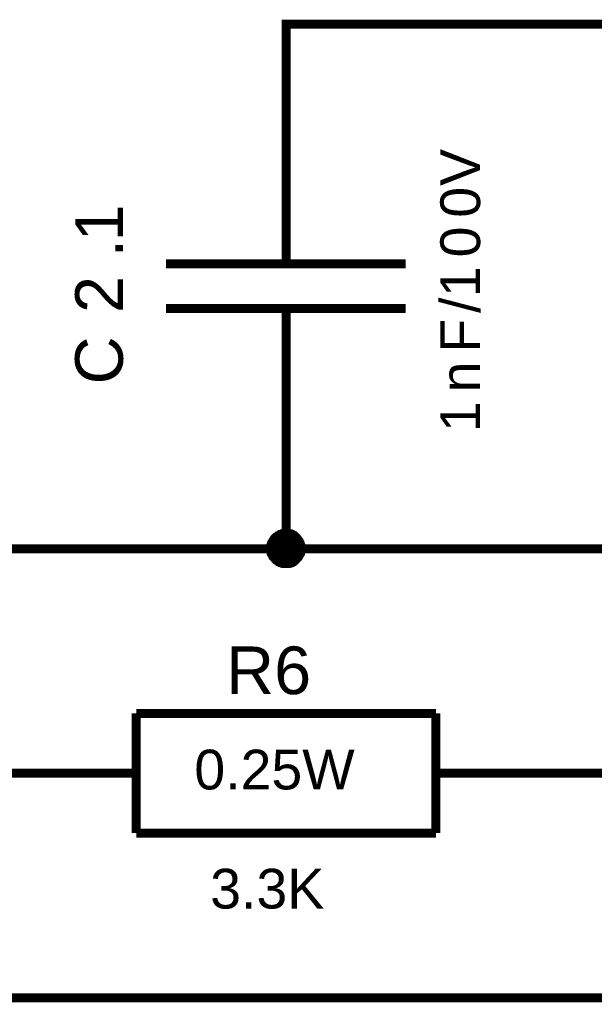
# Model space of a CAD drawing. Header units: millimetres. Extents: x -2024 to 917, y -725 to 13.
# Drawn here: x -1775.37 to -1756.2, y -541.81 to -509.03 of the extents above; entities that cross this region are included whole.
import ezdxf

# ---------------------------------------------------------------- set-up
doc = ezdxf.new("R2010")
doc.units = ezdxf.units.MM
doc.styles.get("Standard").update_dxf_attribs({"font": 'arial.ttf'})

msp = doc.modelspace()

# ---------------------------------------------------------------- linework, layer by layer
at = {"color": 7}
for points, const_width in [([(-1766.48, -514.176), (-1766.48, -509.175), (-1748.985, -509.175), (-1731.507, -509.175), (-1714.013, -509.175), (-1714.013, -514.176)], 0.3), ([(-1766.48, -517.173), (-1766.48, -514.176)], 0.3), ([(-1770.485, -517.173), (-1762.491, -517.173)], 0.3), ([(-1770.485, -518.663), (-1762.491, -518.663)], 0.3), ([(-1766.48, -518.663), (-1766.48, -521.677)], 0.3), ([(-1773.977, -526.678), (-1766.48, -526.678), (-1766.48, -521.677)], 0.3), ([(-1758.982, -534.162), (-1748.985, -534.162), (-1748.985, -521.677)], 0.3), ([(-1766.993, -526.678), (-1766.993, -526.645), (-1766.993, -526.628), (-1766.993, -526.595), (-1766.976, -526.579), (-1766.976, -526.545), (-1766.976, -526.529), (-1766.96, -526.496), (-1766.96, -526.479), (-1766.943, -526.463), (-1766.926, -526.429), (-1766.91, -526.413), (-1766.91, -526.396), (-1766.893, -526.38), (-1766.877, -526.347), (-1766.86, -526.33), (-1766.844, -526.314), (-1766.827, -526.297), (-1766.811, -526.28), (-1766.777, -526.264), (-1766.761, -526.247), (-1766.744, -526.247), (-1766.728, -526.231), (-1766.695, -526.214), (-1766.678, -526.198), (-1766.662, -526.198), (-1766.628, -526.181), (-1766.612, -526.181), (-1766.579, -526.181), (-1766.562, -526.165), (-1766.529, -526.165), (-1766.513, -526.165), (-1766.48, -526.165)], 0.3), ([(-1766.993, -526.678), (-1766.993, -526.645), (-1766.993, -526.628), (-1766.993, -526.595), (-1766.976, -526.579), (-1766.976, -526.545), (-1766.976, -526.529), (-1766.96, -526.496), (-1766.96, -526.479), (-1766.943, -526.463), (-1766.926, -526.429), (-1766.91, -526.413), (-1766.91, -526.396), (-1766.893, -526.38), (-1766.877, -526.347), (-1766.86, -526.33), (-1766.844, -526.314), (-1766.827, -526.297), (-1766.811, -526.28), (-1766.777, -526.264), (-1766.761, -526.247), (-1766.744, -526.247), (-1766.728, -526.231), (-1766.695, -526.214), (-1766.678, -526.198), (-1766.662, -526.198), (-1766.628, -526.181), (-1766.612, -526.181), (-1766.579, -526.181), (-1766.562, -526.165), (-1766.529, -526.165), (-1766.513, -526.165), (-1766.48, -526.165)], 0.3), ([(-1766.993, -526.678), (-1766.993, -526.645), (-1766.993, -526.628), (-1766.993, -526.595), (-1766.976, -526.579), (-1766.976, -526.545), (-1766.976, -526.529), (-1766.96, -526.496), (-1766.96, -526.479), (-1766.943, -526.463), (-1766.926, -526.429), (-1766.91, -526.413), (-1766.91, -526.396), (-1766.893, -526.38), (-1766.877, -526.347), (-1766.86, -526.33), (-1766.844, -526.314), (-1766.827, -526.297), (-1766.811, -526.28), (-1766.777, -526.264), (-1766.761, -526.247), (-1766.744, -526.247), (-1766.728, -526.231), (-1766.695, -526.214), (-1766.678, -526.198), (-1766.662, -526.198), (-1766.628, -526.181), (-1766.612, -526.181), (-1766.579, -526.181), (-1766.562, -526.165), (-1766.529, -526.165), (-1766.513, -526.165), (-1766.48, -526.165)], 0.3), ([(-1766.993, -526.678), (-1766.993, -526.645), (-1766.993, -526.628), (-1766.993, -526.595), (-1766.976, -526.579), (-1766.976, -526.545), (-1766.976, -526.529), (-1766.96, -526.496), (-1766.96, -526.479), (-1766.943, -526.463), (-1766.926, -526.429), (-1766.91, -526.413), (-1766.91, -526.396), (-1766.893, -526.38), (-1766.877, -526.347), (-1766.86, -526.33), (-1766.844, -526.314), (-1766.827, -526.297), (-1766.811, -526.28), (-1766.777, -526.264), (-1766.761, -526.247), (-1766.744, -526.247), (-1766.728, -526.231), (-1766.695, -526.214), (-1766.678, -526.198), (-1766.662, -526.198), (-1766.628, -526.181), (-1766.612, -526.181), (-1766.579, -526.181), (-1766.562, -526.165), (-1766.529, -526.165), (-1766.513, -526.165), (-1766.48, -526.165)], 0.3), ([(-1766.993, -526.678), (-1766.993, -526.645), (-1766.993, -526.628), (-1766.993, -526.595), (-1766.976, -526.579), (-1766.976, -526.545), (-1766.976, -526.529), (-1766.96, -526.496), (-1766.96, -526.479), (-1766.943, -526.463), (-1766.926, -526.429), (-1766.91, -526.413), (-1766.91, -526.396), (-1766.893, -526.38), (-1766.877, -526.347), (-1766.86, -526.33), (-1766.844, -526.314), (-1766.827, -526.297), (-1766.811, -526.28), (-1766.777, -526.264), (-1766.761, -526.247), (-1766.744, -526.247), (-1766.728, -526.231), (-1766.695, -526.214), (-1766.678, -526.198), (-1766.662, -526.198), (-1766.628, -526.181), (-1766.612, -526.181), (-1766.579, -526.181), (-1766.562, -526.165), (-1766.529, -526.165), (-1766.513, -526.165), (-1766.48, -526.165)], 0.0991), ([(-1766.993, -526.678), (-1766.993, -526.645), (-1766.993, -526.628), (-1766.993, -526.595), (-1766.976, -526.579), (-1766.976, -526.545), (-1766.976, -526.529), (-1766.96, -526.496), (-1766.96, -526.479), (-1766.943, -526.463), (-1766.926, -526.429), (-1766.91, -526.413), (-1766.91, -526.396), (-1766.893, -526.38), (-1766.877, -526.347), (-1766.86, -526.33), (-1766.844, -526.314), (-1766.827, -526.297), (-1766.811, -526.28), (-1766.777, -526.264), (-1766.761, -526.247), (-1766.744, -526.247), (-1766.728, -526.231), (-1766.695, -526.214), (-1766.678, -526.198), (-1766.662, -526.198), (-1766.628, -526.181), (-1766.612, -526.181), (-1766.579, -526.181), (-1766.562, -526.165), (-1766.529, -526.165), (-1766.513, -526.165), (-1766.48, -526.165)], 0.0991), ([(-1766.993, -526.678), (-1766.993, -526.645), (-1766.993, -526.628), (-1766.993, -526.595), (-1766.976, -526.579), (-1766.976, -526.545), (-1766.976, -526.529), (-1766.96, -526.496), (-1766.96, -526.479), (-1766.943, -526.463), (-1766.926, -526.429), (-1766.91, -526.413), (-1766.91, -526.396), (-1766.893, -526.38), (-1766.877, -526.347), (-1766.86, -526.33), (-1766.844, -526.314), (-1766.827, -526.297), (-1766.811, -526.28), (-1766.777, -526.264), (-1766.761, -526.247), (-1766.744, -526.247), (-1766.728, -526.231), (-1766.695, -526.214), (-1766.678, -526.198), (-1766.662, -526.198), (-1766.628, -526.181), (-1766.612, -526.181), (-1766.579, -526.181), (-1766.562, -526.165), (-1766.529, -526.165), (-1766.513, -526.165), (-1766.48, -526.165)], 0.0991), ([(-1766.993, -526.678), (-1766.993, -526.645), (-1766.993, -526.628), (-1766.993, -526.595), (-1766.976, -526.579), (-1766.976, -526.545), (-1766.976, -526.529), (-1766.96, -526.496), (-1766.96, -526.479), (-1766.943, -526.463), (-1766.926, -526.429), (-1766.91, -526.413), (-1766.91, -526.396), (-1766.893, -526.38), (-1766.877, -526.347), (-1766.86, -526.33), (-1766.844, -526.314), (-1766.827, -526.297), (-1766.811, -526.28), (-1766.777, -526.264), (-1766.761, -526.247), (-1766.744, -526.247), (-1766.728, -526.231), (-1766.695, -526.214), (-1766.678, -526.198), (-1766.662, -526.198), (-1766.628, -526.181), (-1766.612, -526.181), (-1766.579, -526.181), (-1766.562, -526.165), (-1766.529, -526.165), (-1766.513, -526.165), (-1766.48, -526.165)], 0.0991), ([(-1766.48, -526.165), (-1766.48, -526.165)], 0.3), ([(-1766.48, -526.165), (-1766.446, -526.165), (-1766.43, -526.165), (-1766.397, -526.165), (-1766.38, -526.181), (-1766.347, -526.181), (-1766.331, -526.181), (-1766.314, -526.198), (-1766.281, -526.198), (-1766.264, -526.214), (-1766.248, -526.231), (-1766.215, -526.247), (-1766.198, -526.247), (-1766.182, -526.264), (-1766.165, -526.28), (-1766.149, -526.297), (-1766.132, -526.314), (-1766.115, -526.33), (-1766.099, -526.347), (-1766.082, -526.38), (-1766.066, -526.396), (-1766.049, -526.413), (-1766.049, -526.429), (-1766.033, -526.463), (-1766.016, -526.479), (-1766.016, -526.496), (-1766, -526.529), (-1766, -526.545), (-1766, -526.579), (-1765.983, -526.595), (-1765.983, -526.628), (-1765.983, -526.645), (-1765.983, -526.678)], 0.3), ([(-1766.48, -526.165), (-1766.48, -526.165)], 0.3), ([(-1766.48, -526.165), (-1766.446, -526.165), (-1766.43, -526.165), (-1766.397, -526.165), (-1766.38, -526.181), (-1766.347, -526.181), (-1766.331, -526.181), (-1766.314, -526.198), (-1766.281, -526.198), (-1766.264, -526.214), (-1766.248, -526.231), (-1766.215, -526.247), (-1766.198, -526.247), (-1766.182, -526.264), (-1766.165, -526.28), (-1766.149, -526.297), (-1766.132, -526.314), (-1766.115, -526.33), (-1766.099, -526.347), (-1766.082, -526.38), (-1766.066, -526.396), (-1766.049, -526.413), (-1766.049, -526.429), (-1766.033, -526.463), (-1766.016, -526.479), (-1766.016, -526.496), (-1766, -526.529), (-1766, -526.545), (-1766, -526.579), (-1765.983, -526.595), (-1765.983, -526.628), (-1765.983, -526.645), (-1765.983, -526.678)], 0.3), ([(-1766.48, -526.165), (-1766.48, -526.165)], 0.3), ([(-1766.48, -526.165), (-1766.446, -526.165), (-1766.43, -526.165), (-1766.397, -526.165), (-1766.38, -526.181), (-1766.347, -526.181), (-1766.331, -526.181), (-1766.314, -526.198), (-1766.281, -526.198), (-1766.264, -526.214), (-1766.248, -526.231), (-1766.215, -526.247), (-1766.198, -526.247), (-1766.182, -526.264), (-1766.165, -526.28), (-1766.149, -526.297), (-1766.132, -526.314), (-1766.115, -526.33), (-1766.099, -526.347), (-1766.082, -526.38), (-1766.066, -526.396), (-1766.049, -526.413), (-1766.049, -526.429), (-1766.033, -526.463), (-1766.016, -526.479), (-1766.016, -526.496), (-1766, -526.529), (-1766, -526.545), (-1766, -526.579), (-1765.983, -526.595), (-1765.983, -526.628), (-1765.983, -526.645), (-1765.983, -526.678)], 0.3), ([(-1766.48, -526.165), (-1766.48, -526.165)], 0.3), ([(-1766.48, -526.165), (-1766.446, -526.165), (-1766.43, -526.165), (-1766.397, -526.165), (-1766.38, -526.181), (-1766.347, -526.181), (-1766.331, -526.181), (-1766.314, -526.198), (-1766.281, -526.198), (-1766.264, -526.214), (-1766.248, -526.231), (-1766.215, -526.247), (-1766.198, -526.247), (-1766.182, -526.264), (-1766.165, -526.28), (-1766.149, -526.297), (-1766.132, -526.314), (-1766.115, -526.33), (-1766.099, -526.347), (-1766.082, -526.38), (-1766.066, -526.396), (-1766.049, -526.413), (-1766.049, -526.429), (-1766.033, -526.463), (-1766.016, -526.479), (-1766.016, -526.496), (-1766, -526.529), (-1766, -526.545), (-1766, -526.579), (-1765.983, -526.595), (-1765.983, -526.628), (-1765.983, -526.645), (-1765.983, -526.678)], 0.3), ([(-1766.48, -526.165), (-1766.48, -526.165)], 0.0991), ([(-1766.48, -526.165), (-1766.446, -526.165), (-1766.43, -526.165), (-1766.397, -526.165), (-1766.38, -526.181), (-1766.347, -526.181), (-1766.331, -526.181), (-1766.314, -526.198), (-1766.281, -526.198), (-1766.264, -526.214), (-1766.248, -526.231), (-1766.215, -526.247), (-1766.198, -526.247), (-1766.182, -526.264), (-1766.165, -526.28), (-1766.149, -526.297), (-1766.132, -526.314), (-1766.115, -526.33), (-1766.099, -526.347), (-1766.082, -526.38), (-1766.066, -526.396), (-1766.049, -526.413), (-1766.049, -526.429), (-1766.033, -526.463), (-1766.016, -526.479), (-1766.016, -526.496), (-1766, -526.529), (-1766, -526.545), (-1766, -526.579), (-1765.983, -526.595), (-1765.983, -526.628), (-1765.983, -526.645), (-1765.983, -526.678)], 0.0991), ([(-1766.48, -526.165), (-1766.48, -526.165)], 0.0991), ([(-1766.48, -526.165), (-1766.446, -526.165), (-1766.43, -526.165), (-1766.397, -526.165), (-1766.38, -526.181), (-1766.347, -526.181), (-1766.331, -526.181), (-1766.314, -526.198), (-1766.281, -526.198), (-1766.264, -526.214), (-1766.248, -526.231), (-1766.215, -526.247), (-1766.198, -526.247), (-1766.182, -526.264), (-1766.165, -526.28), (-1766.149, -526.297), (-1766.132, -526.314), (-1766.115, -526.33), (-1766.099, -526.347), (-1766.082, -526.38), (-1766.066, -526.396), (-1766.049, -526.413), (-1766.049, -526.429), (-1766.033, -526.463), (-1766.016, -526.479), (-1766.016, -526.496), (-1766, -526.529), (-1766, -526.545), (-1766, -526.579), (-1765.983, -526.595), (-1765.983, -526.628), (-1765.983, -526.645), (-1765.983, -526.678)], 0.0991), ([(-1766.48, -526.165), (-1766.48, -526.165)], 0.0991), ([(-1766.48, -526.165), (-1766.446, -526.165), (-1766.43, -526.165), (-1766.397, -526.165), (-1766.38, -526.181), (-1766.347, -526.181), (-1766.331, -526.181), (-1766.314, -526.198), (-1766.281, -526.198), (-1766.264, -526.214), (-1766.248, -526.231), (-1766.215, -526.247), (-1766.198, -526.247), (-1766.182, -526.264), (-1766.165, -526.28), (-1766.149, -526.297), (-1766.132, -526.314), (-1766.115, -526.33), (-1766.099, -526.347), (-1766.082, -526.38), (-1766.066, -526.396), (-1766.049, -526.413), (-1766.049, -526.429), (-1766.033, -526.463), (-1766.016, -526.479), (-1766.016, -526.496), (-1766, -526.529), (-1766, -526.545), (-1766, -526.579), (-1765.983, -526.595), (-1765.983, -526.628), (-1765.983, -526.645), (-1765.983, -526.678)], 0.0991), ([(-1766.48, -526.165), (-1766.48, -526.165)], 0.0991), ([(-1766.48, -526.165), (-1766.446, -526.165), (-1766.43, -526.165), (-1766.397, -526.165), (-1766.38, -526.181), (-1766.347, -526.181), (-1766.331, -526.181), (-1766.314, -526.198), (-1766.281, -526.198), (-1766.264, -526.214), (-1766.248, -526.231), (-1766.215, -526.247), (-1766.198, -526.247), (-1766.182, -526.264), (-1766.165, -526.28), (-1766.149, -526.297), (-1766.132, -526.314), (-1766.115, -526.33), (-1766.099, -526.347), (-1766.082, -526.38), (-1766.066, -526.396), (-1766.049, -526.413), (-1766.049, -526.429), (-1766.033, -526.463), (-1766.016, -526.479), (-1766.016, -526.496), (-1766, -526.529), (-1766, -526.545), (-1766, -526.579), (-1765.983, -526.595), (-1765.983, -526.628), (-1765.983, -526.645), (-1765.983, -526.678)], 0.0991), ([(-1776.476, -526.678), (-1773.977, -526.678)], 0.3), ([(-1766.48, -527.175), (-1766.513, -527.175), (-1766.529, -527.175), (-1766.562, -527.175), (-1766.579, -527.158), (-1766.612, -527.158), (-1766.628, -527.158), (-1766.662, -527.142), (-1766.678, -527.142), (-1766.695, -527.125), (-1766.728, -527.108), (-1766.744, -527.108), (-1766.761, -527.092), (-1766.777, -527.075), (-1766.811, -527.059), (-1766.827, -527.042), (-1766.844, -527.026), (-1766.86, -527.009), (-1766.877, -526.992), (-1766.893, -526.976), (-1766.91, -526.959), (-1766.91, -526.926), (-1766.926, -526.91), (-1766.943, -526.893), (-1766.96, -526.86), (-1766.96, -526.843), (-1766.976, -526.827), (-1766.976, -526.794), (-1766.976, -526.777), (-1766.993, -526.744), (-1766.993, -526.728), (-1766.993, -526.694), (-1766.993, -526.678)], 0.3), ([(-1766.993, -526.678), (-1766.993, -526.678)], 0.3), ([(-1766.48, -527.175), (-1766.513, -527.175), (-1766.529, -527.175), (-1766.562, -527.175), (-1766.579, -527.158), (-1766.612, -527.158), (-1766.628, -527.158), (-1766.662, -527.142), (-1766.678, -527.142), (-1766.695, -527.125), (-1766.728, -527.108), (-1766.744, -527.108), (-1766.761, -527.092), (-1766.777, -527.075), (-1766.811, -527.059), (-1766.827, -527.042), (-1766.844, -527.026), (-1766.86, -527.009), (-1766.877, -526.992), (-1766.893, -526.976), (-1766.91, -526.959), (-1766.91, -526.926), (-1766.926, -526.91), (-1766.943, -526.893), (-1766.96, -526.86), (-1766.96, -526.843), (-1766.976, -526.827), (-1766.976, -526.794), (-1766.976, -526.777), (-1766.993, -526.744), (-1766.993, -526.728), (-1766.993, -526.694), (-1766.993, -526.678)], 0.3), ([(-1766.993, -526.678), (-1766.993, -526.678)], 0.3), ([(-1766.48, -527.175), (-1766.513, -527.175), (-1766.529, -527.175), (-1766.562, -527.175), (-1766.579, -527.158), (-1766.612, -527.158), (-1766.628, -527.158), (-1766.662, -527.142), (-1766.678, -527.142), (-1766.695, -527.125), (-1766.728, -527.108), (-1766.744, -527.108), (-1766.761, -527.092), (-1766.777, -527.075), (-1766.811, -527.059), (-1766.827, -527.042), (-1766.844, -527.026), (-1766.86, -527.009), (-1766.877, -526.992), (-1766.893, -526.976), (-1766.91, -526.959), (-1766.91, -526.926), (-1766.926, -526.91), (-1766.943, -526.893), (-1766.96, -526.86), (-1766.96, -526.843), (-1766.976, -526.827), (-1766.976, -526.794), (-1766.976, -526.777), (-1766.993, -526.744), (-1766.993, -526.728), (-1766.993, -526.694), (-1766.993, -526.678)], 0.3), ([(-1766.993, -526.678), (-1766.993, -526.678)], 0.3), ([(-1766.48, -527.175), (-1766.513, -527.175), (-1766.529, -527.175), (-1766.562, -527.175), (-1766.579, -527.158), (-1766.612, -527.158), (-1766.628, -527.158), (-1766.662, -527.142), (-1766.678, -527.142), (-1766.695, -527.125), (-1766.728, -527.108), (-1766.744, -527.108), (-1766.761, -527.092), (-1766.777, -527.075), (-1766.811, -527.059), (-1766.827, -527.042), (-1766.844, -527.026), (-1766.86, -527.009), (-1766.877, -526.992), (-1766.893, -526.976), (-1766.91, -526.959), (-1766.91, -526.926), (-1766.926, -526.91), (-1766.943, -526.893), (-1766.96, -526.86), (-1766.96, -526.843), (-1766.976, -526.827), (-1766.976, -526.794), (-1766.976, -526.777), (-1766.993, -526.744), (-1766.993, -526.728), (-1766.993, -526.694), (-1766.993, -526.678)], 0.3), ([(-1766.993, -526.678), (-1766.993, -526.678)], 0.3), ([(-1765.983, -526.678), (-1765.983, -526.694), (-1765.983, -526.728), (-1765.983, -526.744), (-1766, -526.777), (-1766, -526.794), (-1766, -526.827), (-1766.016, -526.843), (-1766.016, -526.86), (-1766.033, -526.893), (-1766.049, -526.91), (-1766.049, -526.926), (-1766.066, -526.959), (-1766.082, -526.976), (-1766.099, -526.992), (-1766.115, -527.009), (-1766.132, -527.026), (-1766.149, -527.042), (-1766.165, -527.059), (-1766.182, -527.075), (-1766.198, -527.092), (-1766.215, -527.108), (-1766.248, -527.108), (-1766.264, -527.125), (-1766.281, -527.142), (-1766.314, -527.142), (-1766.331, -527.158), (-1766.347, -527.158), (-1766.38, -527.158), (-1766.397, -527.175), (-1766.43, -527.175), (-1766.446, -527.175), (-1766.48, -527.175)], 0.3), ([(-1766.48, -526.678), (-1691.52, -526.678)], 0.3), ([(-1765.983, -526.678), (-1765.983, -526.694), (-1765.983, -526.728), (-1765.983, -526.744), (-1766, -526.777), (-1766, -526.794), (-1766, -526.827), (-1766.016, -526.843), (-1766.016, -526.86), (-1766.033, -526.893), (-1766.049, -526.91), (-1766.049, -526.926), (-1766.066, -526.959), (-1766.082, -526.976), (-1766.099, -526.992), (-1766.115, -527.009), (-1766.132, -527.026), (-1766.149, -527.042), (-1766.165, -527.059), (-1766.182, -527.075), (-1766.198, -527.092), (-1766.215, -527.108), (-1766.248, -527.108), (-1766.264, -527.125), (-1766.281, -527.142), (-1766.314, -527.142), (-1766.331, -527.158), (-1766.347, -527.158), (-1766.38, -527.158), (-1766.397, -527.175), (-1766.43, -527.175), (-1766.446, -527.175), (-1766.48, -527.175)], 0.3), ([(-1765.983, -526.678), (-1765.983, -526.694), (-1765.983, -526.728), (-1765.983, -526.744), (-1766, -526.777), (-1766, -526.794), (-1766, -526.827), (-1766.016, -526.843), (-1766.016, -526.86), (-1766.033, -526.893), (-1766.049, -526.91), (-1766.049, -526.926), (-1766.066, -526.959), (-1766.082, -526.976), (-1766.099, -526.992), (-1766.115, -527.009), (-1766.132, -527.026), (-1766.149, -527.042), (-1766.165, -527.059), (-1766.182, -527.075), (-1766.198, -527.092), (-1766.215, -527.108), (-1766.248, -527.108), (-1766.264, -527.125), (-1766.281, -527.142), (-1766.314, -527.142), (-1766.331, -527.158), (-1766.347, -527.158), (-1766.38, -527.158), (-1766.397, -527.175), (-1766.43, -527.175), (-1766.446, -527.175), (-1766.48, -527.175)], 0.3), ([(-1765.983, -526.678), (-1765.983, -526.694), (-1765.983, -526.728), (-1765.983, -526.744), (-1766, -526.777), (-1766, -526.794), (-1766, -526.827), (-1766.016, -526.843), (-1766.016, -526.86), (-1766.033, -526.893), (-1766.049, -526.91), (-1766.049, -526.926), (-1766.066, -526.959), (-1766.082, -526.976), (-1766.099, -526.992), (-1766.115, -527.009), (-1766.132, -527.026), (-1766.149, -527.042), (-1766.165, -527.059), (-1766.182, -527.075), (-1766.198, -527.092), (-1766.215, -527.108), (-1766.248, -527.108), (-1766.264, -527.125), (-1766.281, -527.142), (-1766.314, -527.142), (-1766.331, -527.158), (-1766.347, -527.158), (-1766.38, -527.158), (-1766.397, -527.175), (-1766.43, -527.175), (-1766.446, -527.175), (-1766.48, -527.175)], 0.3), ([(-1765.983, -526.678), (-1765.983, -526.678), (-1765.983, -526.678), (-1765.983, -526.678), (-1765.983, -526.678), (-1765.983, -526.678), (-1765.983, -526.678), (-1765.983, -526.678), (-1765.983, -526.678), (-1765.983, -526.678), (-1765.983, -526.678), (-1765.983, -526.678), (-1765.983, -526.678), (-1765.983, -526.678), (-1765.983, -526.678), (-1765.983, -526.678), (-1765.983, -526.678), (-1765.983, -526.678), (-1765.983, -526.678), (-1765.983, -526.678), (-1765.983, -526.678), (-1765.983, -526.678), (-1765.983, -526.678), (-1765.983, -526.678), (-1765.983, -526.678), (-1765.983, -526.678), (-1765.983, -526.678), (-1765.983, -526.678), (-1765.983, -526.678), (-1765.983, -526.678), (-1765.983, -526.678), (-1765.983, -526.678), (-1765.983, -526.678)], 0.3), ([(-1765.983, -526.678), (-1765.983, -526.678)], 0.3), ([(-1765.983, -526.678), (-1765.983, -526.678), (-1765.983, -526.678), (-1765.983, -526.678), (-1765.983, -526.678), (-1765.983, -526.678), (-1765.983, -526.678), (-1765.983, -526.678), (-1765.983, -526.678), (-1765.983, -526.678), (-1765.983, -526.678), (-1765.983, -526.678), (-1765.983, -526.678), (-1765.983, -526.678), (-1765.983, -526.678), (-1765.983, -526.678), (-1765.983, -526.678), (-1765.983, -526.678), (-1765.983, -526.678), (-1765.983, -526.678), (-1765.983, -526.678), (-1765.983, -526.678), (-1765.983, -526.678), (-1765.983, -526.678), (-1765.983, -526.678), (-1765.983, -526.678), (-1765.983, -526.678), (-1765.983, -526.678), (-1765.983, -526.678), (-1765.983, -526.678), (-1765.983, -526.678), (-1765.983, -526.678), (-1765.983, -526.678)], 0.3), ([(-1765.983, -526.678), (-1765.983, -526.678)], 0.3), ([(-1765.983, -526.678), (-1765.983, -526.678), (-1765.983, -526.678), (-1765.983, -526.678), (-1765.983, -526.678), (-1765.983, -526.678), (-1765.983, -526.678), (-1765.983, -526.678), (-1765.983, -526.678), (-1765.983, -526.678), (-1765.983, -526.678), (-1765.983, -526.678), (-1765.983, -526.678), (-1765.983, -526.678), (-1765.983, -526.678), (-1765.983, -526.678), (-1765.983, -526.678), (-1765.983, -526.678), (-1765.983, -526.678), (-1765.983, -526.678), (-1765.983, -526.678), (-1765.983, -526.678), (-1765.983, -526.678), (-1765.983, -526.678), (-1765.983, -526.678), (-1765.983, -526.678), (-1765.983, -526.678), (-1765.983, -526.678), (-1765.983, -526.678), (-1765.983, -526.678), (-1765.983, -526.678), (-1765.983, -526.678), (-1765.983, -526.678)], 0.3), ([(-1765.983, -526.678), (-1765.983, -526.678)], 0.3), ([(-1765.983, -526.678), (-1765.983, -526.678), (-1765.983, -526.678), (-1765.983, -526.678), (-1765.983, -526.678), (-1765.983, -526.678), (-1765.983, -526.678), (-1765.983, -526.678), (-1765.983, -526.678), (-1765.983, -526.678), (-1765.983, -526.678), (-1765.983, -526.678), (-1765.983, -526.678), (-1765.983, -526.678), (-1765.983, -526.678), (-1765.983, -526.678), (-1765.983, -526.678), (-1765.983, -526.678), (-1765.983, -526.678), (-1765.983, -526.678), (-1765.983, -526.678), (-1765.983, -526.678), (-1765.983, -526.678), (-1765.983, -526.678), (-1765.983, -526.678), (-1765.983, -526.678), (-1765.983, -526.678), (-1765.983, -526.678), (-1765.983, -526.678), (-1765.983, -526.678), (-1765.983, -526.678), (-1765.983, -526.678), (-1765.983, -526.678)], 0.3), ([(-1765.983, -526.678), (-1765.983, -526.678)], 0.3), ([(-1766.48, -527.175), (-1766.513, -527.175), (-1766.529, -527.175), (-1766.562, -527.175), (-1766.579, -527.158), (-1766.612, -527.158), (-1766.628, -527.158), (-1766.662, -527.142), (-1766.678, -527.142), (-1766.695, -527.125), (-1766.728, -527.108), (-1766.744, -527.108), (-1766.761, -527.092), (-1766.777, -527.075), (-1766.811, -527.059), (-1766.827, -527.042), (-1766.844, -527.026), (-1766.86, -527.009), (-1766.877, -526.992), (-1766.893, -526.976), (-1766.91, -526.959), (-1766.91, -526.926), (-1766.926, -526.91), (-1766.943, -526.893), (-1766.96, -526.86), (-1766.96, -526.843), (-1766.976, -526.827), (-1766.976, -526.794), (-1766.976, -526.777), (-1766.993, -526.744), (-1766.993, -526.728), (-1766.993, -526.694), (-1766.993, -526.678)], 0.0991), ([(-1766.993, -526.678), (-1766.993, -526.678)], 0.0991), ([(-1766.48, -527.175), (-1766.513, -527.175), (-1766.529, -527.175), (-1766.562, -527.175), (-1766.579, -527.158), (-1766.612, -527.158), (-1766.628, -527.158), (-1766.662, -527.142), (-1766.678, -527.142), (-1766.695, -527.125), (-1766.728, -527.108), (-1766.744, -527.108), (-1766.761, -527.092), (-1766.777, -527.075), (-1766.811, -527.059), (-1766.827, -527.042), (-1766.844, -527.026), (-1766.86, -527.009), (-1766.877, -526.992), (-1766.893, -526.976), (-1766.91, -526.959), (-1766.91, -526.926), (-1766.926, -526.91), (-1766.943, -526.893), (-1766.96, -526.86), (-1766.96, -526.843), (-1766.976, -526.827), (-1766.976, -526.794), (-1766.976, -526.777), (-1766.993, -526.744), (-1766.993, -526.728), (-1766.993, -526.694), (-1766.993, -526.678)], 0.0991), ([(-1766.993, -526.678), (-1766.993, -526.678)], 0.0991), ([(-1766.48, -527.175), (-1766.513, -527.175), (-1766.529, -527.175), (-1766.562, -527.175), (-1766.579, -527.158), (-1766.612, -527.158), (-1766.628, -527.158), (-1766.662, -527.142), (-1766.678, -527.142), (-1766.695, -527.125), (-1766.728, -527.108), (-1766.744, -527.108), (-1766.761, -527.092), (-1766.777, -527.075), (-1766.811, -527.059), (-1766.827, -527.042), (-1766.844, -527.026), (-1766.86, -527.009), (-1766.877, -526.992), (-1766.893, -526.976), (-1766.91, -526.959), (-1766.91, -526.926), (-1766.926, -526.91), (-1766.943, -526.893), (-1766.96, -526.86), (-1766.96, -526.843), (-1766.976, -526.827), (-1766.976, -526.794), (-1766.976, -526.777), (-1766.993, -526.744), (-1766.993, -526.728), (-1766.993, -526.694), (-1766.993, -526.678)], 0.0991), ([(-1766.993, -526.678), (-1766.993, -526.678)], 0.0991), ([(-1766.48, -527.175), (-1766.513, -527.175), (-1766.529, -527.175), (-1766.562, -527.175), (-1766.579, -527.158), (-1766.612, -527.158), (-1766.628, -527.158), (-1766.662, -527.142), (-1766.678, -527.142), (-1766.695, -527.125), (-1766.728, -527.108), (-1766.744, -527.108), (-1766.761, -527.092), (-1766.777, -527.075), (-1766.811, -527.059), (-1766.827, -527.042), (-1766.844, -527.026), (-1766.86, -527.009), (-1766.877, -526.992), (-1766.893, -526.976), (-1766.91, -526.959), (-1766.91, -526.926), (-1766.926, -526.91), (-1766.943, -526.893), (-1766.96, -526.86), (-1766.96, -526.843), (-1766.976, -526.827), (-1766.976, -526.794), (-1766.976, -526.777), (-1766.993, -526.744), (-1766.993, -526.728), (-1766.993, -526.694), (-1766.993, -526.678)], 0.0991), ([(-1766.993, -526.678), (-1766.993, -526.678)], 0.0991), ([(-1765.983, -526.678), (-1765.983, -526.694), (-1765.983, -526.728), (-1765.983, -526.744), (-1766, -526.777), (-1766, -526.794), (-1766, -526.827), (-1766.016, -526.843), (-1766.016, -526.86), (-1766.033, -526.893), (-1766.049, -526.91), (-1766.049, -526.926), (-1766.066, -526.959), (-1766.082, -526.976), (-1766.099, -526.992), (-1766.115, -527.009), (-1766.132, -527.026), (-1766.149, -527.042), (-1766.165, -527.059), (-1766.182, -527.075), (-1766.198, -527.092), (-1766.215, -527.108), (-1766.248, -527.108), (-1766.264, -527.125), (-1766.281, -527.142), (-1766.314, -527.142), (-1766.331, -527.158), (-1766.347, -527.158), (-1766.38, -527.158), (-1766.397, -527.175), (-1766.43, -527.175), (-1766.446, -527.175), (-1766.48, -527.175)], 0.0991), ([(-1765.983, -526.678), (-1765.983, -526.694), (-1765.983, -526.728), (-1765.983, -526.744), (-1766, -526.777), (-1766, -526.794), (-1766, -526.827), (-1766.016, -526.843), (-1766.016, -526.86), (-1766.033, -526.893), (-1766.049, -526.91), (-1766.049, -526.926), (-1766.066, -526.959), (-1766.082, -526.976), (-1766.099, -526.992), (-1766.115, -527.009), (-1766.132, -527.026), (-1766.149, -527.042), (-1766.165, -527.059), (-1766.182, -527.075), (-1766.198, -527.092), (-1766.215, -527.108), (-1766.248, -527.108), (-1766.264, -527.125), (-1766.281, -527.142), (-1766.314, -527.142), (-1766.331, -527.158), (-1766.347, -527.158), (-1766.38, -527.158), (-1766.397, -527.175), (-1766.43, -527.175), (-1766.446, -527.175), (-1766.48, -527.175)], 0.0991), ([(-1765.983, -526.678), (-1765.983, -526.694), (-1765.983, -526.728), (-1765.983, -526.744), (-1766, -526.777), (-1766, -526.794), (-1766, -526.827), (-1766.016, -526.843), (-1766.016, -526.86), (-1766.033, -526.893), (-1766.049, -526.91), (-1766.049, -526.926), (-1766.066, -526.959), (-1766.082, -526.976), (-1766.099, -526.992), (-1766.115, -527.009), (-1766.132, -527.026), (-1766.149, -527.042), (-1766.165, -527.059), (-1766.182, -527.075), (-1766.198, -527.092), (-1766.215, -527.108), (-1766.248, -527.108), (-1766.264, -527.125), (-1766.281, -527.142), (-1766.314, -527.142), (-1766.331, -527.158), (-1766.347, -527.158), (-1766.38, -527.158), (-1766.397, -527.175), (-1766.43, -527.175), (-1766.446, -527.175), (-1766.48, -527.175)], 0.0991), ([(-1765.983, -526.678), (-1765.983, -526.694), (-1765.983, -526.728), (-1765.983, -526.744), (-1766, -526.777), (-1766, -526.794), (-1766, -526.827), (-1766.016, -526.843), (-1766.016, -526.86), (-1766.033, -526.893), (-1766.049, -526.91), (-1766.049, -526.926), (-1766.066, -526.959), (-1766.082, -526.976), (-1766.099, -526.992), (-1766.115, -527.009), (-1766.132, -527.026), (-1766.149, -527.042), (-1766.165, -527.059), (-1766.182, -527.075), (-1766.198, -527.092), (-1766.215, -527.108), (-1766.248, -527.108), (-1766.264, -527.125), (-1766.281, -527.142), (-1766.314, -527.142), (-1766.331, -527.158), (-1766.347, -527.158), (-1766.38, -527.158), (-1766.397, -527.175), (-1766.43, -527.175), (-1766.446, -527.175), (-1766.48, -527.175)], 0.0991), ([(-1765.983, -526.678), (-1765.983, -526.678), (-1765.983, -526.678), (-1765.983, -526.678), (-1765.983, -526.678), (-1765.983, -526.678), (-1765.983, -526.678), (-1765.983, -526.678), (-1765.983, -526.678), (-1765.983, -526.678), (-1765.983, -526.678), (-1765.983, -526.678), (-1765.983, -526.678), (-1765.983, -526.678), (-1765.983, -526.678), (-1765.983, -526.678), (-1765.983, -526.678), (-1765.983, -526.678), (-1765.983, -526.678), (-1765.983, -526.678), (-1765.983, -526.678), (-1765.983, -526.678), (-1765.983, -526.678), (-1765.983, -526.678), (-1765.983, -526.678), (-1765.983, -526.678), (-1765.983, -526.678), (-1765.983, -526.678), (-1765.983, -526.678), (-1765.983, -526.678), (-1765.983, -526.678), (-1765.983, -526.678), (-1765.983, -526.678)], 0.0991), ([(-1765.983, -526.678), (-1765.983, -526.678)], 0.0991), ([(-1765.983, -526.678), (-1765.983, -526.678), (-1765.983, -526.678), (-1765.983, -526.678), (-1765.983, -526.678), (-1765.983, -526.678), (-1765.983, -526.678), (-1765.983, -526.678), (-1765.983, -526.678), (-1765.983, -526.678), (-1765.983, -526.678), (-1765.983, -526.678), (-1765.983, -526.678), (-1765.983, -526.678), (-1765.983, -526.678), (-1765.983, -526.678), (-1765.983, -526.678), (-1765.983, -526.678), (-1765.983, -526.678), (-1765.983, -526.678), (-1765.983, -526.678), (-1765.983, -526.678), (-1765.983, -526.678), (-1765.983, -526.678), (-1765.983, -526.678), (-1765.983, -526.678), (-1765.983, -526.678), (-1765.983, -526.678), (-1765.983, -526.678), (-1765.983, -526.678), (-1765.983, -526.678), (-1765.983, -526.678), (-1765.983, -526.678)], 0.0991), ([(-1765.983, -526.678), (-1765.983, -526.678)], 0.0991), ([(-1765.983, -526.678), (-1765.983, -526.678), (-1765.983, -526.678), (-1765.983, -526.678), (-1765.983, -526.678), (-1765.983, -526.678), (-1765.983, -526.678), (-1765.983, -526.678), (-1765.983, -526.678), (-1765.983, -526.678), (-1765.983, -526.678), (-1765.983, -526.678), (-1765.983, -526.678), (-1765.983, -526.678), (-1765.983, -526.678), (-1765.983, -526.678), (-1765.983, -526.678), (-1765.983, -526.678), (-1765.983, -526.678), (-1765.983, -526.678), (-1765.983, -526.678), (-1765.983, -526.678), (-1765.983, -526.678), (-1765.983, -526.678), (-1765.983, -526.678), (-1765.983, -526.678), (-1765.983, -526.678), (-1765.983, -526.678), (-1765.983, -526.678), (-1765.983, -526.678), (-1765.983, -526.678), (-1765.983, -526.678), (-1765.983, -526.678)], 0.0991), ([(-1765.983, -526.678), (-1765.983, -526.678)], 0.0991), ([(-1765.983, -526.678), (-1765.983, -526.678), (-1765.983, -526.678), (-1765.983, -526.678), (-1765.983, -526.678), (-1765.983, -526.678), (-1765.983, -526.678), (-1765.983, -526.678), (-1765.983, -526.678), (-1765.983, -526.678), (-1765.983, -526.678), (-1765.983, -526.678), (-1765.983, -526.678), (-1765.983, -526.678), (-1765.983, -526.678), (-1765.983, -526.678), (-1765.983, -526.678), (-1765.983, -526.678), (-1765.983, -526.678), (-1765.983, -526.678), (-1765.983, -526.678), (-1765.983, -526.678), (-1765.983, -526.678), (-1765.983, -526.678), (-1765.983, -526.678), (-1765.983, -526.678), (-1765.983, -526.678), (-1765.983, -526.678), (-1765.983, -526.678), (-1765.983, -526.678), (-1765.983, -526.678), (-1765.983, -526.678), (-1765.983, -526.678)], 0.0991), ([(-1765.983, -526.678), (-1765.983, -526.678)], 0.0991), ([(-1771.478, -532.175), (-1771.478, -536.166)], 0.3), ([(-1771.478, -532.175), (-1761.481, -532.175)], 0.3), ([(-1761.481, -532.175), (-1761.481, -536.166)], 0.3), ([(-1796.47, -534.162), (-1773.977, -534.162)], 0.3), ([(-1771.478, -534.162), (-1773.977, -534.162)], 0.3), ([(-1761.481, -534.162), (-1758.982, -534.162)], 0.3), ([(-1771.478, -536.166), (-1761.481, -536.166)], 0.3), ([(-1796.47, -541.664), (-1756.483, -541.664)], 0.3), ([(-1753.983, -541.664), (-1756.483, -541.664)], 0.3)]:
    msp.add_lwpolyline(points, dxfattribs=dict(at, const_width=const_width))
at = {"color": 7, "const_width": 0.508}
msp.add_lwpolyline([(-1766.709, -526.663, 1), (-1766.201, -526.663, 1)], format="xyb", close=True, dxfattribs=at)

# ---------------------------------------------------------------- texts
at = {"color": 7}
for s, height, p in [('V', 1.325, (-1760.008, -514.573)), ('0', 1.325, (-1760.008, -515.633)), ('1', 1.59, (-1771.925, -516.428)), ('0', 1.325, (-1760.008, -516.958)), ('.', 1.59, (-1771.925, -516.958)), ('1', 1.325, (-1760.008, -518.283)), ('2', 1.59, (-1771.925, -518.812)), ('/', 1.325, (-1760.008, -518.812)), ('F', 1.325, (-1760.008, -520.137)), ('C', 1.59, (-1771.925, -521.197)), ('n', 1.325, (-1760.008, -521.462)), ('1', 1.325, (-1760.008, -522.787))]:
    msp.add_text(s, height=height, rotation=90, dxfattribs=at).set_placement(p)
for s, height, p in [('R6', 1.5897, (-1768.482, -531.53)), ('0.25W', 1.3247, (-1769.541, -534.709)), ('3.3K', 1.3247, (-1769.012, -538.683))]:
    msp.add_text(s, height=height, dxfattribs=at).set_placement(p)

doc.saveas('drawing.dxf')
